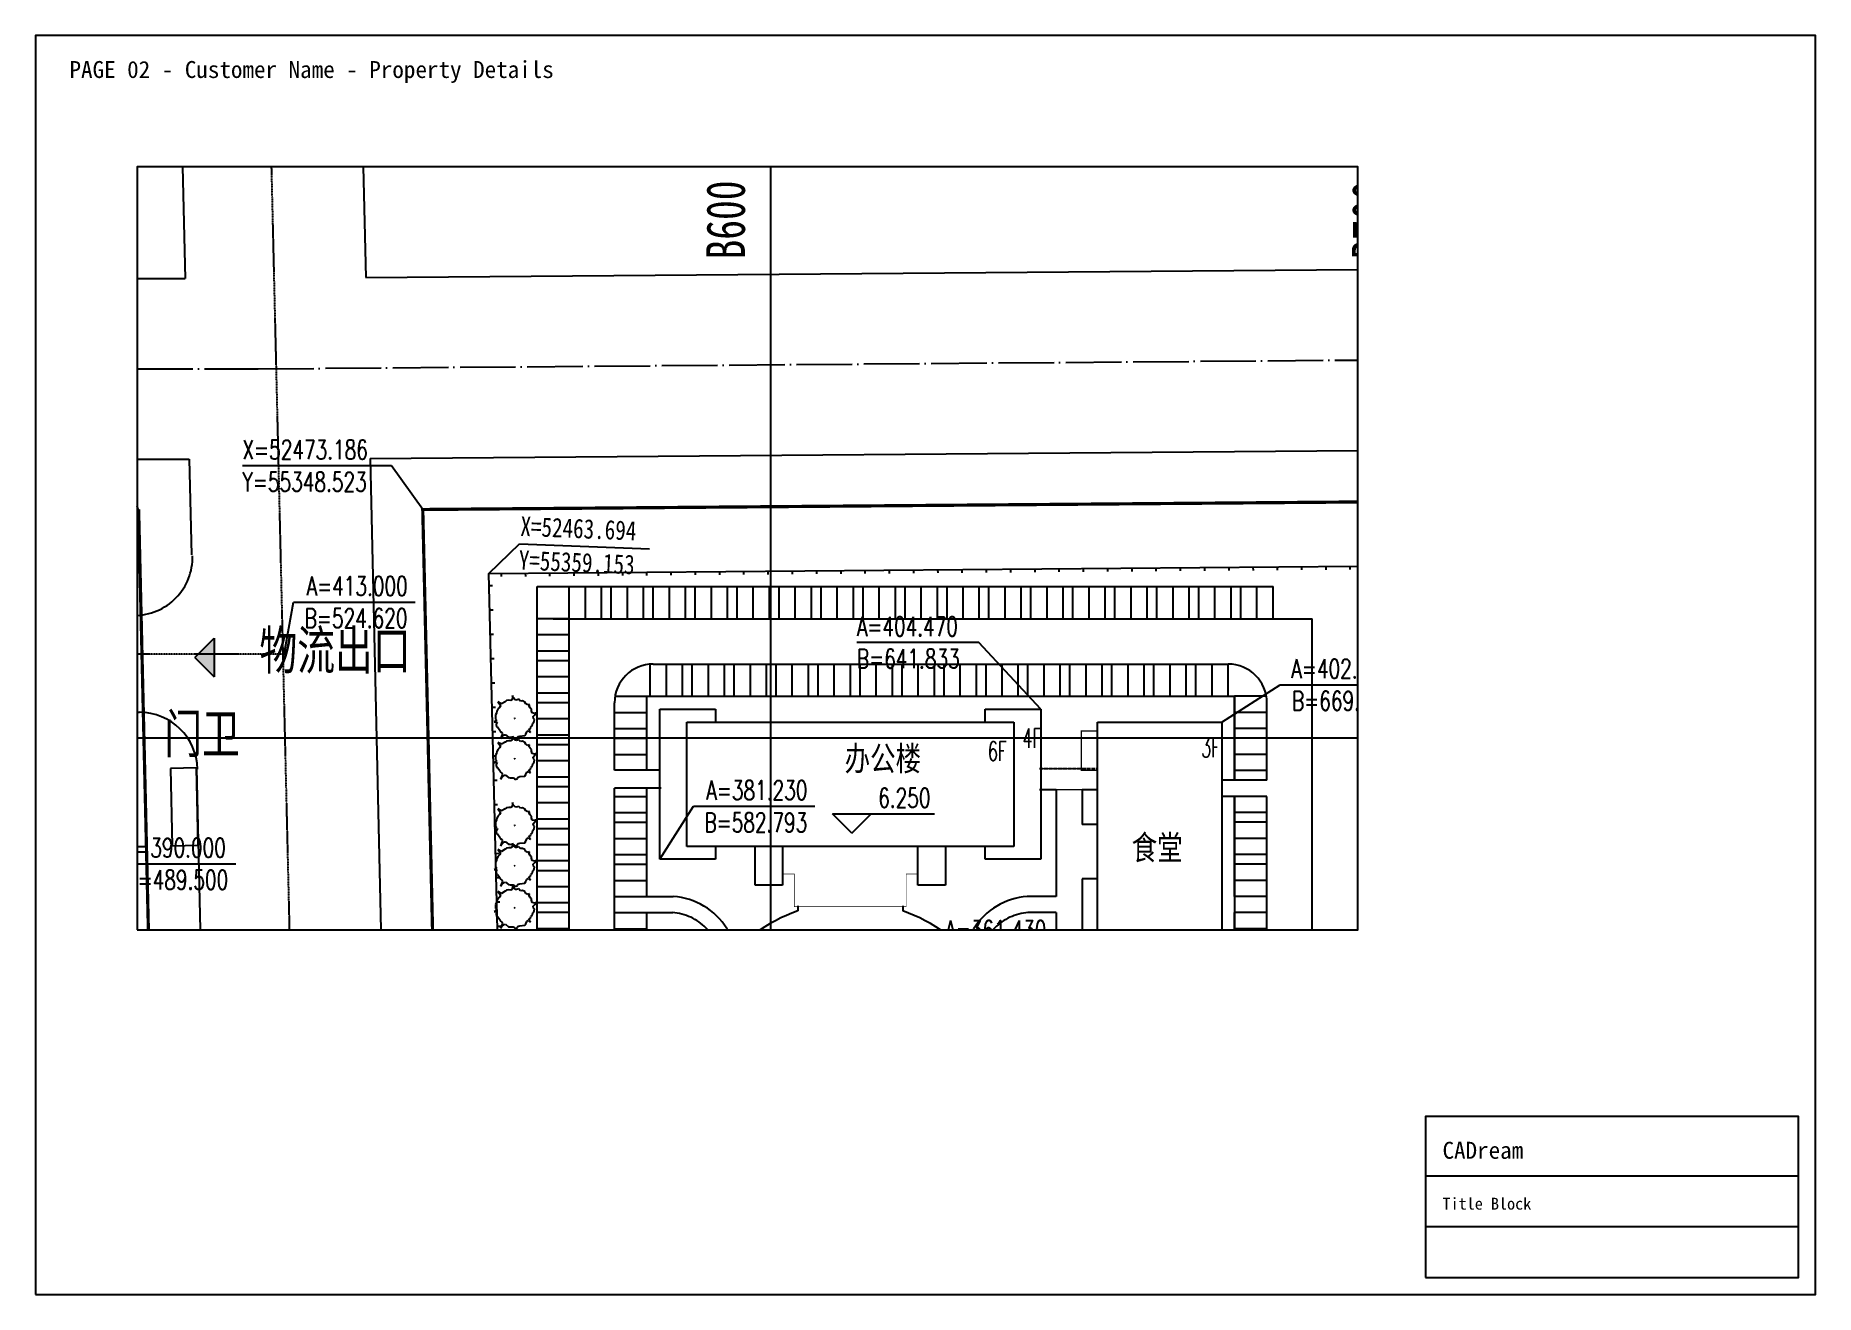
# Paper-space layout 'Layout1' of a CAD drawing. Header units: metres, sheet in millimetres. Extents: x 0 to 420, y 0 to 297.
# The model-space entities are those that its viewports show. They can reach past a viewport. Long polylines and large blocks are cut down to what shows.
import ezdxf

# ---------------------------------------------------------------- set-up
doc = ezdxf.new("R2010")
doc.units = ezdxf.units.M
doc.linetypes.add('DOTE', pattern=[2.42, 2, -0.2, 0.02, -0.2])
doc.linetypes.add('X3', pattern=[5, 4, -1])
for name, color, linetype in [('4', 4, 'CONTINUOUS'), ('DIM_COOR', 3, 'CONTINUOUS'), ('DIM_ELEV', 3, 'CONTINUOUS'), ('DL', 7, 'CONTINUOUS'), ('DOTE', 1, 'DOTE'), ('PUB_TAB', 7, 'CONTINUOUS'), ('PUB_TEXT', 7, 'CONTINUOUS'), ('road', 2, 'CONTINUOUS'), ('SHEET_BORDER', 8, 'Continuous'), ('SHEET_TEXT', 5, 'Continuous'), ('SHEET_TITLEBLOCK', 7, 'Continuous'), ('SHEET_VIEWPORT_FRAME', 6, 'Continuous'), ('方格网', 6, 'CONTINUOUS'), ('绿化', 3, 'CONTINUOUS'), ('选址蓝线', 5, 'CONTINUOUS'), ('道路HK', 1, 'CONTINUOUS')]:
    doc.layers.add(name, color=color, linetype=linetype)
doc.styles.add('_TCH_DIM', font='SIMPLEX', dxfattribs={"bigfont": 'GBCBIG'})
doc.styles.add('_TCH_WINDOW', font='SIMPLEX', dxfattribs={"bigfont": 'GBCBIG'})
doc.styles.add('HT', font='txt', dxfattribs={"width": 0.8})
doc.styles.add('HZ', font='txt', dxfattribs={"width": 0.75})

# ---------------------------------------------------------------- blocks, each defined once
blk = doc.blocks.new('CADREAM_TITLEBLOCK_V1')
at = {"layer": 'SHEET_TITLEBLOCK'}
for p, q in [((0, 24), (88, 24)), ((0, 12), (88, 12))]:
    blk.add_line(p, q, dxfattribs=at)
blk.add_lwpolyline([(0, 0), (88, 0), (88, 38), (0, 38)], close=True, dxfattribs=at)
for s, height, p in [('CADream', 4, (4, 28)), ('Title Block', 2.8, (4, 16))]:
    blk.add_text(s, height=height, dxfattribs=at).set_placement(p)
blk = doc.blocks.new('$plan$00000783')
for p, q in [((-495.9, 1381.5), (-677.1, 1271.475)), ((-371.925, 1369.275), (-495.9, 1381.5)), ((-257.5, 1442.625), (-371.925, 1369.275)), ((-133.525, 1381.5), (-257.5, 1442.625)), ((-57.225, 1662.7), (-133.525, 1381.5)), ((-19.075, 1442.625), (-57.225, 1662.7)), ((114.425, 1418.175), (-19.075, 1442.625)), ((286.075, 1491.525), (114.425, 1418.175)), ((419.6, 1528.2), (286.075, 1491.525)), ((734.3, 1271.475), (419.6, 1528.2)), ((-1411.4, 134.475), (-1535.375, 61.125)), ((-1535.375, 61.125), (-1420.925, 0)), ((-1249.275, 916.925), (-1459.075, 916.925)), ((-1459.075, 916.925), (-1316.025, 843.575)), ((-1420.925, 0), (-1363.725, -171.15)), ((-1382.775, 281.2), (-1411.4, 134.475)), ((-1306.5, 525.7), (-1401.85, 427.9)), ((-1401.85, 427.9), (-1382.775, 281.2)), ((-1316.025, 843.575), (-1220.675, 684.625)), ((-1220.675, 684.625), (-1306.5, 525.7)), ((-1077.625, 941.375), (-1249.275, 916.925)), ((-982.25, 1051.4), (-1077.625, 941.375)), ((-858.275, 1259.25), (-982.25, 1149.2)), ((-982.25, 1149.2), (-982.25, 1051.4)), ((-677.1, 1271.475), (-858.275, 1259.25)), ((28.6, 36.675), (0, 0)), ((0, 0), (57.2, 0)), ((57.2, 0), (28.6, 36.675)), ((848.725, 1198.125), (734.3, 1271.475)), ((944.1, 1247.025), (848.725, 1198.125)), ((1134.825, 1185.9), (944.1, 1247.025)), ((1125.275, 1063.625), (1134.825, 1185.9)), ((1153.9, 978.05), (1125.275, 1063.625)), ((1316.025, 806.9), (1153.9, 978.05)), ((1411.375, 696.85), (1316.025, 806.9)), ((1430.45, 415.675), (1411.375, 696.85)), ((1516.275, 342.325), (1430.45, 415.675)), ((1754.675, 342.325), (1516.275, 342.325)), ((1525.8, 85.575), (1563.95, 195.6)), ((1554.425, -73.35), (1525.8, 85.575)), ((1563.95, 195.6), (1735.625, 281.2)), ((1735.625, 281.2), (1926.35, 354.55)), ((1926.35, 354.55), (1754.675, 342.325)), ((-1363.725, -171.15), (-1401.85, -330.1)), ((-1401.85, -330.1), (-1354.175, -513.475)), ((-1354.175, -513.475), (-1249.275, -586.825)), ((-1249.275, -586.825), (-1220.675, -684.65)), ((-1220.675, -684.65), (-1220.675, -806.9)), ((-1220.675, -806.9), (-1068.075, -880.25)), ((-1010.875, -1198.125), (-1077.625, -1357.05)), ((-1077.625, -1357.05), (-953.65, -1234.8)), ((-1068.075, -880.25), (-991.8, -978.05)), ((-991.8, -978.05), (-1010.875, -1198.125)), ((-953.65, -1234.8), (-829.675, -1149.225)), ((-829.675, -1149.225), (-734.3, -1173.675)), ((-734.3, -1173.675), (-619.875, -1295.925)), ((-619.875, -1295.925), (-476.825, -1405.95)), ((410.05, -1418.175), (619.85, -1357.05)), ((619.85, -1357.05), (743.825, -1259.25)), ((743.825, -1259.25), (905.95, -1234.8)), ((905.95, -1234.8), (982.25, -1124.775)), ((982.25, -1124.775), (1125.275, -990.275)), ((1125.275, -990.275), (1134.825, -892.475)), ((1134.825, -892.475), (1182.5, -868.025)), ((1182.5, -868.025), (1354.15, -904.7)), ((1211.125, -733.55), (1354.15, -709.1)), ((1354.15, -904.7), (1211.125, -733.55)), ((1354.15, -709.1), (1401.825, -647.975)), ((1401.825, -647.975), (1459.05, -537.925)), ((1449.525, -452.35), (1487.675, -146.7)), ((1497.2, -513.475), (1449.525, -452.35)), ((1459.05, -537.925), (1497.2, -513.475)), ((1487.675, -146.7), (1554.425, -73.35)), ((-476.825, -1405.95), (-343.325, -1418.175)), ((-343.325, -1418.175), (-28.625, -1503.775)), ((-28.625, -1503.775), (57.2, -1797.175)), ((57.2, -1797.175), (95.35, -1503.775)), ((95.35, -1503.775), (133.5, -1454.85)), ((133.5, -1454.85), (267, -1405.95)), ((267, -1405.95), (410.05, -1418.175))]:
    blk.add_line(p, q)
blk = doc.blocks.new('$LinePat$围墙')
at = {"color": 0}
blk.add_line((600, 0), (600, -160), dxfattribs=at)
at = {"color": 0, "const_width": 40}
blk.add_lwpolyline([(0, 0), (1201, 0)], dxfattribs=at)

msp = doc.modelspace()

# ---------------------------------------------------------------- hatches: boundary and pattern name
at = {"layer": 'DIM_ELEV', "linetype": 'Continuous'}
msp.add_hatch(color=256, dxfattribs=at).paths.add_polyline_path([(510.78, 412.48), (513.78, 415.48), (513.78, 409.48)])

# ---------------------------------------------------------------- linework, layer by layer
at = {"linetype": 'Continuous'}
for p, q in [((511.03, 395.39), (507.03, 395.3)), ((507.03, 395.3), (507.3, 383.3)), ((511.3, 383.4), (511.03, 395.39)), ((507.3, 383.3), (511.3, 383.4))]:
    msp.add_line(p, q, dxfattribs=at)
at = {"layer": '4', "linetype": 'Continuous'}
for p, q in [((563.79, 354.97), (563.79, 423.47)), ((563.79, 423.47), (677.79, 423.47)), ((568.79, 418.47), (568.79, 423.47)), ((571.29, 418.47), (571.29, 423.47)), ((573.79, 418.47), (573.79, 423.47)), ((575.29, 418.47), (575.29, 423.47)), ((577.79, 418.47), (577.79, 423.47)), ((580.29, 418.47), (580.29, 423.47)), ((581.79, 418.47), (581.79, 423.47)), ((584.29, 418.47), (584.29, 423.47)), ((586.79, 418.47), (586.79, 423.47)), ((588.29, 418.47), (588.29, 423.47)), ((590.79, 418.47), (590.79, 423.47)), ((593.29, 418.47), (593.29, 423.47)), ((594.79, 418.47), (594.79, 423.47)), ((597.29, 418.47), (597.29, 423.47)), ((599.79, 418.47), (599.79, 423.47)), ((601.29, 418.47), (601.29, 423.47)), ((603.79, 418.47), (603.79, 423.47)), ((606.29, 418.47), (606.29, 423.47)), ((607.79, 418.47), (607.79, 423.47)), ((610.29, 418.47), (610.29, 423.47)), ((612.79, 418.47), (612.79, 423.47)), ((614.29, 418.47), (614.29, 423.47)), ((616.79, 418.47), (616.79, 423.47)), ((619.29, 418.47), (619.29, 423.47)), ((620.79, 418.47), (620.79, 423.47)), ((623.29, 418.47), (623.29, 423.47)), ((625.79, 418.47), (625.79, 423.47)), ((627.29, 418.47), (627.29, 423.47)), ((629.79, 418.47), (629.79, 423.47)), ((632.29, 418.47), (632.29, 423.47)), ((633.79, 418.47), (633.79, 423.47)), ((636.29, 418.47), (636.29, 423.47)), ((638.79, 418.47), (638.79, 423.47)), ((640.29, 418.47), (640.29, 423.47)), ((642.79, 418.47), (642.79, 423.47)), ((645.29, 418.47), (645.29, 423.47)), ((646.79, 418.47), (646.79, 423.47)), ((649.29, 418.47), (649.29, 423.47)), ((651.79, 418.47), (651.79, 423.47)), ((653.29, 418.47), (653.29, 423.47)), ((655.79, 418.47), (655.79, 423.47)), ((658.29, 418.47), (658.29, 423.47)), ((659.79, 418.47), (659.79, 423.47)), ((662.29, 418.47), (662.29, 423.47)), ((664.79, 418.47), (664.79, 423.47)), ((666.29, 418.47), (666.29, 423.47)), ((668.79, 418.47), (668.79, 423.47)), ((671.29, 418.47), (671.29, 423.47)), ((672.79, 418.47), (672.79, 423.47)), ((675.29, 418.47), (675.29, 423.47)), ((677.79, 418.47), (677.79, 423.47)), ((568.79, 418.47), (563.79, 418.47)), ((566.29, 418.47), (683.83, 418.47)), ((568.79, 356), (568.79, 418.47)), ((683.83, 356), (683.83, 418.47)), ((568.79, 415.97), (563.79, 415.97)), ((568.79, 413.47), (563.79, 413.47)), ((568.79, 411.97), (563.79, 411.97)), ((581.33, 406.47), (581.33, 411.47)), ((581.79, 411.47), (670.83, 411.47)), ((583.83, 406.47), (583.83, 411.47)), ((586.33, 406.47), (586.33, 411.47)), ((586.33, 406.47), (586.33, 411.47)), ((587.83, 406.47), (587.83, 411.47)), ((590.33, 406.47), (590.33, 411.47)), ((592.83, 406.47), (592.83, 411.47)), ((594.33, 406.47), (594.33, 411.47)), ((596.83, 406.47), (596.83, 411.47)), ((599.33, 406.47), (599.33, 411.47)), ((600.83, 406.47), (600.83, 411.47)), ((603.33, 406.47), (603.33, 411.47)), ((605.83, 406.47), (605.83, 411.47)), ((607.33, 406.47), (607.33, 411.47)), ((609.83, 406.47), (609.83, 411.47)), ((612.33, 406.47), (612.33, 411.47)), ((613.83, 406.47), (613.83, 411.47)), ((616.33, 406.47), (616.33, 411.47)), ((618.83, 406.47), (618.83, 411.47)), ((620.33, 406.47), (620.33, 411.47)), ((622.83, 406.47), (622.83, 411.47)), ((625.33, 406.47), (625.33, 411.47)), ((626.83, 406.47), (626.83, 411.47)), ((629.33, 406.47), (629.33, 411.47)), ((631.83, 406.47), (631.83, 411.47)), ((633.33, 406.47), (633.33, 411.47)), ((635.83, 406.47), (635.83, 411.47)), ((638.33, 406.47), (638.33, 411.47)), ((639.83, 406.47), (639.83, 411.47)), ((642.33, 406.47), (642.33, 411.47)), ((644.83, 406.47), (644.83, 411.47)), ((646.33, 406.47), (646.33, 411.47)), ((648.83, 406.47), (648.83, 411.47)), ((651.33, 406.47), (651.33, 411.47)), ((652.83, 406.47), (652.83, 411.47)), ((655.33, 406.47), (655.33, 411.47)), ((657.83, 406.47), (657.83, 411.47)), ((659.33, 406.47), (659.33, 411.47)), ((661.83, 406.47), (661.83, 411.47)), ((664.33, 406.47), (664.33, 411.47)), ((665.83, 406.47), (665.83, 411.47)), ((668.33, 406.47), (668.33, 411.47)), ((670.83, 406.47), (670.83, 411.47)), ((568.79, 409.47), (563.79, 409.47)), ((568.79, 406.97), (563.79, 406.97)), ((568.79, 405.47), (563.79, 405.47)), ((575.79, 406.47), (580.79, 406.47)), ((575.79, 395.03), (575.79, 405.47)), ((580.79, 406.47), (671.83, 406.47)), ((580.79, 395.03), (580.79, 406.47)), ((671.83, 406.47), (671.83, 393.47)), ((676.83, 406.47), (671.83, 406.47)), ((671.83, 393.47), (671.83, 406.47)), ((676.83, 393.47), (676.83, 405.47)), ((568.79, 402.97), (563.79, 402.97)), ((575.79, 403.97), (580.79, 403.97)), ((669.83, 402.47), (669.83, 387.82)), ((676.83, 403.97), (671.83, 403.97)), ((568.79, 400.47), (563.79, 400.47)), ((575.79, 401.47), (580.79, 401.47)), ((575.79, 399.97), (580.79, 399.97)), ((676.83, 401.47), (671.83, 401.47)), ((676.83, 399.97), (671.83, 399.97)), ((568.79, 398.97), (563.79, 398.97)), ((575.79, 397.47), (580.79, 397.47)), ((676.83, 397.47), (671.83, 397.47)), ((568.79, 396.47), (563.79, 396.47)), ((582.79, 395.03), (575.79, 395.03)), ((650.59, 392.03), (650.59, 395.54)), ((676.83, 394.97), (671.83, 394.97)), ((568.79, 393.97), (563.79, 393.97)), ((568.79, 392.47), (563.79, 392.47)), ((575.79, 356), (575.79, 392.27)), ((583.03, 392.27), (575.79, 392.27)), ((580.79, 375.47), (580.79, 392.27)), ((641.59, 392.03), (644.21, 392.03)), ((644.21, 392.03), (644.21, 375.47)), ((648.21, 392.03), (648.21, 386.63)), ((648.21, 392.03), (650.59, 392.03)), ((676.83, 393.47), (669.83, 393.47)), ((568.79, 389.97), (563.79, 389.97)), ((575.79, 390.97), (580.79, 390.97)), ((676.83, 390.97), (669.83, 390.97)), ((671.83, 375.47), (671.83, 390.97)), ((671.83, 390.97), (671.83, 354.97)), ((676.83, 356), (676.83, 390.97)), ((568.79, 387.47), (563.79, 387.47)), ((568.79, 385.97), (563.79, 385.97)), ((575.79, 388.47), (580.79, 388.47)), ((575.79, 386.97), (580.79, 386.97)), ((650.59, 386.63), (648.21, 386.63)), ((676.83, 388.47), (671.83, 388.47)), ((676.83, 386.97), (671.83, 386.97)), ((568.79, 383.47), (563.79, 383.47)), ((575.79, 384.47), (580.79, 384.47)), ((676.83, 384.47), (671.83, 384.47)), ((568.79, 380.97), (563.79, 380.97)), ((575.79, 381.97), (580.79, 381.97)), ((575.79, 380.47), (580.79, 380.47)), ((676.83, 381.97), (671.83, 381.97)), ((676.83, 380.47), (671.83, 380.47)), ((568.79, 379.47), (563.79, 379.47)), ((575.79, 377.97), (580.79, 377.97)), ((650.59, 378.23), (648.21, 378.23)), ((648.21, 378.23), (648.21, 359.43)), ((676.83, 377.97), (671.83, 377.97)), ((568.79, 376.97), (563.79, 376.97)), ((575.79, 375.47), (580.79, 375.47)), ((580.79, 375.47), (584.9, 375.47)), ((644.21, 375.47), (639.72, 375.47)), ((676.83, 375.47), (671.83, 375.47)), ((568.79, 374.47), (563.79, 374.47)), ((568.79, 372.97), (563.79, 372.97)), ((575.79, 372.97), (580.79, 372.97)), ((580.79, 354.97), (580.79, 372.97)), ((580.79, 372.97), (584.82, 372.97)), ((604.16, 374.03), (604.16, 373.24)), ((620.46, 374.03), (620.46, 373.24)), ((644.21, 372.97), (639.81, 372.97)), ((644.21, 372.97), (644.21, 355.43)), ((671.83, 355.47), (671.83, 372.97)), ((676.83, 372.97), (671.83, 372.97)), ((568.79, 370.47), (563.79, 370.47)), ((575.79, 370.47), (580.79, 370.47)), ((676.83, 370.47), (671.83, 370.47))]:
    msp.add_line(p, q, dxfattribs=at)
at = {"layer": '4', "linetype": 'X3', "ltscale": 0.34}
msp.add_line((641.59, 395.27), (650.59, 395.27), dxfattribs=at)
at = {"layer": '4', "linetype": 'Continuous', "const_width": 0.2}
msp.add_lwpolyline([(650.59, 401.12), (648.11, 401.12), (648.11, 395.03), (650.59, 395.03)], dxfattribs=at)
at = {"layer": '4', "linetype": 'X3', "ltscale": 0.34, "const_width": 0.2}
for points in [[(641.83, 395.27), (648.23, 395.27)], [(641.83, 392.03), (650.59, 392.03)]]:
    msp.add_lwpolyline(points, dxfattribs=at)
at = {"layer": '4', "linetype": 'X3', "ltscale": 0.34, "const_width": 0.1, "flags": 128}
msp.add_lwpolyline([(601.83, 378.95), (603.66, 378.95), (603.66, 373.88), (620.96, 373.88), (620.96, 378.95), (622.79, 378.95)], dxfattribs=at)
at = {"layer": '4', "linetype": 'Continuous'}
for centre, radius, start, end in [((581.79, 405.47), 6, 90, 180), ((670.83, 405.47), 6, 0, 90), ((584.23, 364.94), 10.55, 31.9162, 86.334), ((640.4, 364.94), 10.55, 93.666, 148.0838), ((584.23, 364.94), 8.05, 3.5539, 86.334), ((612.31, 350), 24.63, 109.3233, 126.8709), ((612.31, 350), 24.63, 53.1291, 70.6767), ((640.4, 364.94), 8.05, 93.666, 176.4461), ((595.73, 372.1), 3, 211.9162, 306.8709), ((628.89, 372.1), 3, 233.1291, 328.0838)]:
    msp.add_arc(centre, radius, start, end, dxfattribs=at)
at = {"layer": 'DIM_COOR', "color": 3, "linetype": 'Continuous'}
for p, q in [((502.1, 435.18), (498.75, 446.31)), ((541.25, 442.18), (518.15, 442.18)), ((546.11, 435.39), (541.25, 442.18))]:
    msp.add_line(p, q, dxfattribs=at)
at = {"layer": 'DIM_COOR', "color": 4, "linetype": 'Continuous'}
for p, q in [((524.62, 413), (526.09, 421.07)), ((526.09, 421.07), (544.9, 421.07)), ((632.24, 414.8), (613.32, 414.8)), ((641.83, 404.47), (632.24, 414.8)), ((669.83, 402.47), (678.9, 408.26)), ((678.9, 408.26), (697.82, 408.26)), ((582.79, 381.23), (588, 389.44)), ((588, 389.44), (606.81, 389.44)), ((498.21, 380.54), (517.13, 380.54))]:
    msp.add_line(p, q, dxfattribs=at)
at = {"layer": 'DIM_ELEV', "linetype": 'Continuous'}
for p, q in [((510.78, 412.48), (513.78, 415.48)), ((513.78, 415.48), (513.78, 409.48)), ((510.78, 412.48), (513.78, 409.48)), ((612.56, 385.27), (609.56, 388.27)), ((609.56, 388.27), (625.33, 388.27)), ((612.56, 385.27), (615.56, 388.27))]:
    msp.add_line(p, q, dxfattribs=at)
at = {"layer": 'DL', "linetype": 'Continuous'}
for p, q in [((582.79, 381.23), (582.79, 404.47)), ((582.79, 404.47), (591.43, 404.47)), ((586.99, 402.47), (637.63, 402.47)), ((586.99, 383.23), (586.99, 402.47)), ((591.43, 404.47), (591.43, 402.47)), ((591.43, 402.47), (633.19, 402.47)), ((633.19, 402.47), (633.19, 404.47)), ((633.19, 404.47), (641.83, 404.47)), ((637.63, 402.47), (637.63, 383.23)), ((641.83, 404.47), (641.83, 381.23)), ((650.59, 361.43), (650.59, 402.47)), ((650.59, 402.47), (669.83, 402.47)), ((669.83, 402.47), (669.83, 361.43)), ((637.63, 383.23), (586.99, 383.23)), ((591.43, 383.23), (591.43, 381.23)), ((597.59, 383.23), (591.43, 383.23)), ((597.59, 377.23), (597.59, 383.23)), ((622.79, 383.23), (601.83, 383.23)), ((601.83, 383.23), (601.83, 377.23)), ((622.79, 377.23), (622.79, 383.23)), ((633.19, 383.23), (627.03, 383.23)), ((627.03, 383.23), (627.03, 377.23)), ((633.19, 381.23), (633.19, 383.23)), ((591.43, 381.23), (582.79, 381.23)), ((641.83, 381.23), (633.19, 381.23)), ((601.83, 377.23), (597.59, 377.23)), ((627.03, 377.23), (622.79, 377.23))]:
    msp.add_line(p, q, dxfattribs=at)
at = {"layer": 'DOTE', "ltscale": 0.01}
for p, q in [((522.5, 494.06), (534.8, -25.68)), ((524.79, 413), (-2.5, 413))]:
    msp.add_line(p, q, dxfattribs=at)
at = {"layer": 'DOTE', "ltscale": 10}
msp.add_line((-145.08, 457.18), (520.59, 457.18), dxfattribs=at)
msp.add_lwpolyline([(520.59, 457.18), (842.39, 459.77)], dxfattribs=at)
at = {"layer": 'DOTE', "linetype": 'DOTE', "ltscale": 0.01, "const_width": 0.5, "flags": 128}
for points in [[(779.83, 9.79), (777.92, 437.27), (546.09, 435.4), (556.2, 0.56)], [(400.98, 435.19), (502.09, 435.2), (504.9, 314.08), (403.79, 314.07)]]:
    msp.add_lwpolyline(points, close=True, dxfattribs=at)
at = {"layer": 'road', "linetype": 'Continuous'}
for p, q in [((501.43, 419), (54.63, 419)), ((501.5, 404), (502.2, 404))]:
    msp.add_line(p, q, dxfattribs=at)
for centre, start, end in [((501.43, 428), 270, 1.3299), ((501.5, 395), 90, 180), ((502.2, 395), 1.3299, 90)]:
    msp.add_arc(centre, 9, start, end, dxfattribs=at)
at = {"layer": '方格网', "color": 6, "linetype": 'Continuous'}
for p, q in [((600, -54.65), (600, 494.06)), ((850.55, 400), (-76.88, 400))]:
    msp.add_line(p, q, dxfattribs=at)
at = {"layer": '选址蓝线', "color": 0, "linetype": 'Continuous'}
for p, q in [((556.35, 425.5), (561.07, 430.1)), ((561.07, 430.1), (581.2, 429.3))]:
    msp.add_line(p, q, dxfattribs=at)
at = {"layer": '选址蓝线', "color": 5, "linetype": 'Continuous', "flags": 128}
msp.add_lwpolyline([(556.35, 425.5), (777.98, 427.33), (779.82, 34.87), (565.71, 25.99)], close=True, dxfattribs=at)
at = {"layer": '道路HK', "color": 1, "linetype": 'Continuous', "ltscale": 300}
for p, q in [((537.27, 471.32), (842.58, 473.77)), ((-72.57, 471.18), (509.27, 471.18)), ((-72.57, 471.18), (509.27, 471.18)), ((537.92, 443.32), (842.2, 445.77)), ((-71.25, 443.18), (509.92, 443.18)), ((-71.25, 443.18), (509.92, 443.18)), ((537.92, 443.32), (539.88, 358.79)), ((511.03, 395.39), (516.55, 157.21))]:
    msp.add_line(p, q, dxfattribs=at)
at = {"layer": '道路HK', "color": 1, "linetype": 'ByBlock', "ltscale": 10}
msp.add_line((509.92, 443.18), (510.26, 428.39), dxfattribs=at)
for points in [[(508.76, 492.98), (509.27, 471.18)], [(508.76, 492.98), (509.27, 471.18)], [(536.77, 492.98), (537.27, 471.32)], [(536.77, 492.98), (537.27, 471.32)]]:
    msp.add_lwpolyline(points, dxfattribs=at)

# ---------------------------------------------------------------- block references
at = {"linetype": 'Continuous', "yscale": 0.003125, "zscale": 0.003125}
for p, xscale, rotation in [((556.35, 425.5), 0.0031291473178011, 0.4735087216847448), ((556.43, 421.73), 0.0031403267353883, 91.343227247698), ((560.1, 425.53), 0.0031291473178011, 0.4735087216847448), ((563.86, 425.56), 0.0031291473178011, 0.4735087216847448), ((567.62, 425.6), 0.0031291473178011, 0.4735087216847448), ((571.37, 425.63), 0.0031291473178011, 0.4735087216847448), ((575.13, 425.66), 0.0031291473178011, 0.4735087216847448), ((578.88, 425.69), 0.0031291473178011, 0.4735087216847448), ((582.64, 425.72), 0.0031291473178011, 0.4735087216847448), ((586.4, 425.75), 0.0031291473178011, 0.4735087216847448), ((590.15, 425.78), 0.0031291473178011, 0.4735087216847448), ((593.91, 425.81), 0.0031291473178011, 0.4735087216847448), ((597.67, 425.84), 0.0031291473178011, 0.4735087216847448), ((601.42, 425.87), 0.0031291473178011, 0.4735087216847448), ((605.18, 425.91), 0.0031291473178011, 0.4735087216847448), ((608.94, 425.94), 0.0031291473178011, 0.4735087216847448), ((612.69, 425.97), 0.0031291473178011, 0.4735087216847448), ((616.45, 426), 0.0031291473178011, 0.4735087216847448), ((620.21, 426.03), 0.0031291473178011, 0.4735087216847448), ((623.96, 426.06), 0.0031291473178011, 0.4735087216847448), ((627.72, 426.09), 0.0031291473178011, 0.4735087216847448), ((631.48, 426.12), 0.0031291473178011, 0.4735087216847448), ((635.23, 426.15), 0.0031291473178011, 0.4735087216847448), ((638.99, 426.19), 0.0031291473178011, 0.4735087216847448), ((642.74, 426.22), 0.0031291473178011, 0.4735087216847448), ((646.5, 426.25), 0.0031291473178011, 0.4735087216847448), ((650.26, 426.28), 0.0031291473178011, 0.4735087216847448), ((654.01, 426.31), 0.0031291473178011, 0.4735087216847448), ((657.77, 426.34), 0.0031291473178011, 0.4735087216847448), ((661.53, 426.37), 0.0031291473178011, 0.4735087216847448), ((665.28, 426.4), 0.0031291473178011, 0.4735087216847448), ((669.04, 426.43), 0.0031291473178011, 0.4735087216847448), ((672.8, 426.46), 0.0031291473178011, 0.4735087216847448), ((676.55, 426.5), 0.0031291473178011, 0.4735087216847448), ((680.31, 426.53), 0.0031291473178011, 0.4735087216847448), ((684.07, 426.56), 0.0031291473178011, 0.4735087216847448), ((687.82, 426.59), 0.0031291473178011, 0.4735087216847448), ((691.58, 426.62), 0.0031291473178011, 0.4735087216847448), ((556.52, 417.96), 0.0031403267353883, 91.343227247698), ((556.61, 414.2), 0.0031403267353883, 91.343227247698), ((556.7, 410.43), 0.0031403267353883, 91.343227247698), ((556.79, 406.66), 0.0031403267353883, 91.343227247698), ((556.88, 402.89), 0.0031403267353883, 91.343227247698), ((556.96, 399.12), 0.0031403267353883, 91.343227247698), ((557.05, 395.35), 0.0031403267353883, 91.343227247698), ((557.14, 391.58), 0.0031403267353883, 91.343227247698), ((557.23, 387.81), 0.0031403267353883, 91.343227247698), ((557.32, 384.04), 0.0031403267353883, 91.343227247698), ((557.41, 380.27), 0.0031403267353883, 91.343227247698), ((557.49, 376.51), 0.0031403267353883, 91.343227247698), ((557.58, 372.74), 0.0031403267353883, 91.343227247698), ((557.67, 368.97), 0.0031403267353883, 91.343227247698)]:
    msp.add_blockref('$LinePat$围墙', p, dxfattribs=dict(at, xscale=xscale, rotation=rotation))
at = {"layer": '绿化', "linetype": 'Continuous', "xscale": 0.0020000000008835, "yscale": 0.0020000000008835, "zscale": 0.0020000000008835, "rotation": 224.9407050224119}
for p in [(560.36, 403.14), (560.36, 396.87), (560.36, 386.56), (560.36, 380.29), (560.36, 373.78)]:
    msp.add_blockref('$plan$00000783', p, dxfattribs=at)

# ---------------------------------------------------------------- texts
at = {"layer": '4', "linetype": 'Continuous', "style": '_TCH_WINDOW', "width": 0.6}
for s, p in [('4F', (638.98, 398.49)), ('3F', (666.67, 397.03)), ('6F', (633.62, 396.48))]:
    msp.add_text(s, height=3, dxfattribs=at).set_placement(p)
at = {"layer": 'PUB_TAB', "style": 'HT', "width": 0.8}
for s, p in [('办公楼', (611.43, 394.94)), ('食堂', (655.89, 381.16))]:
    msp.add_text(s, height=3.797, dxfattribs=at).set_placement(p)
at = {"layer": 'PUB_TEXT', "linetype": 'Continuous', "width": 0.75}
for s, p in [('B600', (595.99, 474.11)), ('B700', (695.99, 474.11))]:
    msp.add_text(s, height=6, rotation=90, dxfattribs=at).set_placement(p)
at = {"layer": 'PUB_TEXT', "linetype": 'Continuous', "style": '_TCH_DIM', "width": 0.705882}
for s, p in [('X=52473.186', (518.15, 443.18)), ('Y=55348.523', (518.15, 438.2)), ('A=413.000', (528.1, 422.07)), ('B=524.620', (527.8, 417.09)), ('A=404.470', (613.32, 415.8)), ('B=641.833', (613.32, 410.82)), ('A=402.470', (680.62, 409.26)), ('B=669.833', (680.72, 404.29)), ('A=381.230', (590.01, 390.44)), ('6.250', (616.63, 389.27)), ('B=582.793', (589.71, 385.46)), ('A=390.000', (499.93, 381.54)), ('B=489.500', (500.03, 376.57)), ('A=361.430', (627.01, 368.77))]:
    msp.add_text(s, height=2.975, dxfattribs=at).set_placement(p)
at = {"layer": 'PUB_TEXT', "linetype": 'Continuous', "width": 0.75}
for s, p in [('物流出口', (520.8, 410.62)), ('门卫', (506.06, 397.69))]:
    msp.add_text(s, height=6, dxfattribs=at).set_placement(p)
at = {"layer": '选址蓝线', "color": 0, "linetype": 'Continuous', "style": 'HZ', "width": 0.8}
for s, p in [('X=52463.694', (561.17, 431.33)), ('Y=55359.153', (560.91, 426.1))]:
    msp.add_text(s, height=3, rotation=357.6702, dxfattribs=at).set_placement(p)

psp = doc.layouts.get("Layout1")

# ---------------------------------------------------------------- linework, layer by layer
at = {"layer": 'SHEET_BORDER'}
psp.add_lwpolyline([(0, 0), (420, 0), (420, 297), (0, 297)], close=True, dxfattribs=at)
at = {"layer": 'SHEET_VIEWPORT_FRAME'}
psp.add_lwpolyline([(24, 86), (312, 86), (312, 266), (24, 266)], close=True, dxfattribs=at)

# ---------------------------------------------------------------- block references
at = {"layer": 'SHEET_TITLEBLOCK'}
psp.add_blockref('CADREAM_TITLEBLOCK_V1', (328, 4), dxfattribs=at)

# ---------------------------------------------------------------- texts
at = {"layer": 'SHEET_TEXT'}
psp.add_text('PAGE 02 - Customer Name - Property Details', height=4, dxfattribs=at).set_placement((8, 287))

# ---------------------------------------------------------------- viewports
at = {"layer": 'SHEET_VIEWPORT_FRAME'}
psp.add_viewport(center=(168, 176), size=(288, 180), view_center_point=(596.39, 429.37), view_height=118.1384, dxfattribs=at)

doc.saveas('drawing.dxf')
